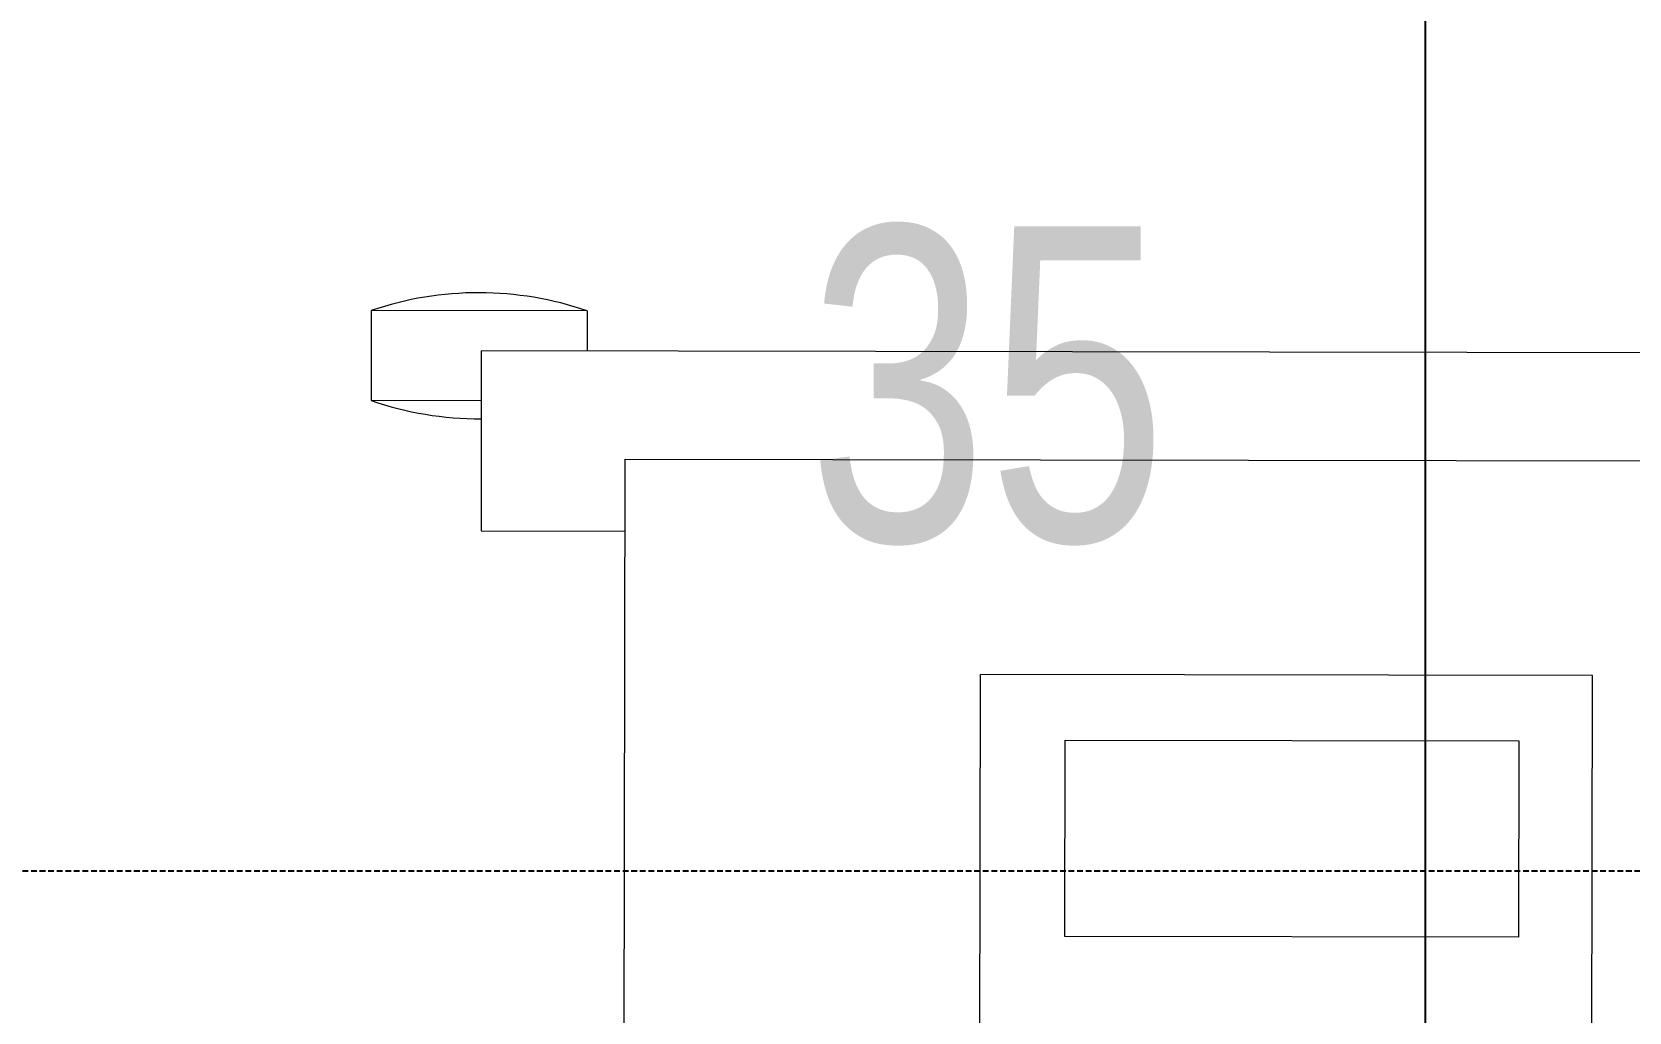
# Model space of a CAD drawing. Extents: x -178977 to 231842, y -29287 to 19916.
# Drawn here: x 37589 to 38032.5, y -6038.1 to -5765.9 of the extents above; entities that cross this region are included whole.
import ezdxf

# ---------------------------------------------------------------- set-up
doc = ezdxf.new("R2010")
doc.units = 0
doc.header["$LTSCALE"] = 0.25
doc.linetypes.add('DASHDOT', pattern=[25.4, 12.7, -6.35, 0, -6.35])
doc.linetypes.add('HIDDEN', pattern=[9.525, 6.35, -3.175])
for name, color, linetype, lineweight in [('01-First Floor-FUR$0$72_EGR_EQP_TAG', 142, 'Continuous', 5), ('01-First Floor-FUR$0$LOADING', 253, 'Continuous', 5), ('01-First Floor-FUR$0$TME-MEDICAL EQUIPMENT', 42, 'Continuous', 13), ('E-LITE-CLNG-CNDT', 6, 'DASHDOT', 35), ('E-POWR-FLOR-CNDT', 6, 'HIDDEN', 25)]:
    doc.layers.add(name, color=color, linetype=linetype, lineweight=lineweight)
doc.layers.add('01-First Floor-FUR$0$FALSE CEILING', color=251, linetype='Continuous')
doc.styles.add('01-First Floor-FUR$0$X3G_ENTITY_257CFD', font='swisscl.ttf', dxfattribs={"height": 200})

# ---------------------------------------------------------------- blocks, each defined once
blk = doc.blocks.new('01-First Floor-FUR$0$workstation')
at = {"layer": '01-First Floor-FUR$0$LOADING'}
for p, q in [((2854.35, -994.87, 0), (2854.249, -1055.87, 0)), ((2827.457, -1004.855, 0), (2827.383, -1049.855, 0)), ((2844.457, -1004.883, 0), (2844.383, -1049.883, 0)), ((2829.429, -1048.04, 0), (2829.438, -1042.588, 0)), ((2829.438, -1042.588, 0), (2842.037, -1042.609, 0)), ((2842.037, -1042.609, 0), (2842.028, -1048.061, 0)), ((2842.028, -1048.061, 0), (2829.429, -1048.04, 0)), ((2827.383, -1049.855, 0), (2844.383, -1049.883, 0)), ((2858.252, -1053.877, 0), (2854.252, -1053.87, 0)), ((2858.244, -1058.877, 0), (2858.252, -1053.877, 0)), ((2854.249, -1055.87, 0), (2804.249, -1055.787, 0)), ((2858.246, -1057.488, 0), (2861.304, -1057.493, 0)), ((2861.3, -1059.993, 0), (2861.304, -1057.493, 0)), ((2800.244, -1058.781, 0), (2858.244, -1058.877, 0)), ((2855.3, -1059.983, 0), (2855.301, -1058.872, 0)), ((2855.3, -1059.983, 0), (2861.3, -1059.993, 0))]:
    blk.add_line(p, q, dxfattribs=at)
for centre, start, end in [((2858.289, -1066.238, 0), 70.9805, 90.2617), ((2858.314, -1051.238, 0), 250.9805, 288.8298)]:
    blk.add_arc(centre, 9.25, start, end, dxfattribs=at)
blk = doc.blocks.new('01-First Floor-FUR')
at = {"layer": '01-First Floor-FUR$0$FALSE CEILING', "linetype": 'Continuous'}
blk.add_line((37976, -6810), (37976, -2810), dxfattribs=at)
at = {"layer": '01-First Floor-FUR$0$TME-MEDICAL EQUIPMENT', "xscale": 10, "yscale": 10, "zscale": 10, "rotation": 180}
blk.add_blockref('01-First Floor-FUR$0$workstation', (66296.22, -16443.23, -0.1), dxfattribs=at)
at = {"layer": '01-First Floor-FUR$0$72_EGR_EQP_TAG', "insert": (37854.37, -5819.88, -0.09), "char_height": 87.473, "attachment_point": 2, "style": '01-First Floor-FUR$0$X3G_ENTITY_257CFD'}
blk.add_mtext('35', dxfattribs=at)

msp = doc.modelspace()

# ---------------------------------------------------------------- linework, layer by layer
at = {"layer": 'E-POWR-FLOR-CNDT'}
msp.add_lwpolyline([(38352.26, -6122.7), (38228.51, -5998.96), (36692.3, -5998.96, -0.414214), (36592.3, -5898.96), (36592.3, -3057.49), (36457.73, -2922.92)], format="xyb", dxfattribs=at)

# ---------------------------------------------------------------- block references
at = {"layer": 'E-LITE-CLNG-CNDT'}
msp.add_blockref('01-First Floor-FUR', (0, 0), dxfattribs=at)

doc.saveas('drawing.dxf')
